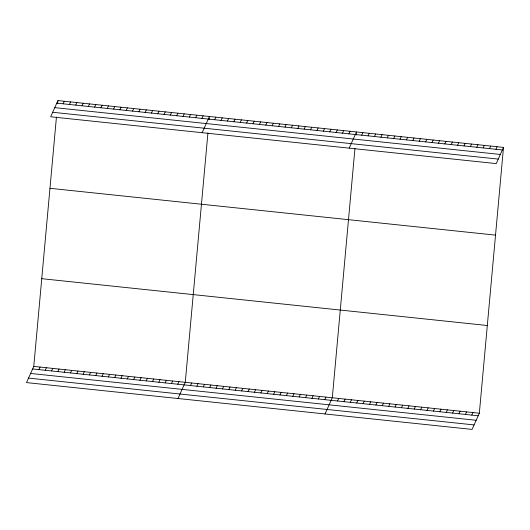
<?xml version="1.0" encoding="UTF-8"?>
<svg xmlns="http://www.w3.org/2000/svg" width="530" height="530" viewBox="0 0 530 530"><rect width="100%" height="100%" fill="white"/><g stroke="black" fill="none" stroke-linecap="round" stroke-linejoin="round"><path stroke-width="0.79" d="M503.5 147.406L496.226 163.598L50.661 116.779L57.936 100.587L503.5 147.406L479.339 413.221L472.064 429.413L26.5 382.594L33.774 366.402L56.445 117.037M57.651 103.721L57.936 100.587M207.932 132.951L185.268 382.322L177.994 398.514M209.145 119.641L209.429 116.507L202.155 132.692M354.967 148.407L332.303 397.772L325.029 413.963M356.18 135.09L356.465 131.957L349.191 148.142M63.103 103.8L64.249 101.25M69.417 104.463L70.563 101.912M75.73 105.132L76.877 102.575M82.037 105.795L83.19 103.244M88.351 106.457L89.497 103.906M94.665 107.12L95.811 104.569M100.978 107.782L102.124 105.231M107.292 108.445L108.438 105.894M113.599 109.107L114.745 106.556M119.912 109.77L121.059 107.219M126.226 110.439L127.372 107.882M132.54 111.101L133.686 108.544M138.847 111.764L139.999 109.213M145.16 112.426L146.306 109.876M151.474 113.089L152.62 110.538M38.942 369.622L40.088 367.071M157.788 113.751L158.934 111.201M45.255 370.284L46.402 367.734M164.095 114.414L165.247 111.863M51.562 370.947L52.709 368.396M170.408 115.076L171.554 112.526M57.876 371.609L59.022 369.059M176.722 115.739L177.868 113.188M64.19 372.272L65.336 369.721M183.035 116.408L184.182 113.851M70.503 372.934L71.649 370.384M189.349 117.07L190.495 114.52M76.81 373.597L77.963 371.046M195.656 117.733L196.802 115.182M83.124 374.266L84.27 371.709M201.97 118.395L203.116 115.845M89.438 374.929L90.584 372.378M95.751 375.591L96.897 373.041M214.677 119.727L215.823 117.176M102.065 376.254L103.211 373.703M221.07 120.403L222.216 117.852M108.372 376.916L109.518 374.365M227.463 121.072L228.609 118.521M114.685 377.579L115.832 375.028M233.856 121.748L235.002 119.19M120.999 378.241L122.145 375.691M240.249 122.417L241.395 119.866M127.313 378.904L128.459 376.353M246.642 123.086L247.788 120.535M133.62 379.566L134.772 377.016M253.035 123.762L254.181 121.211M139.933 380.235L141.079 377.678M259.428 124.431L260.575 121.88M146.247 380.898L147.393 378.347M265.822 125.106L266.968 122.549M152.56 381.56L153.707 379.01M272.208 125.776L273.361 123.225M158.868 382.223L160.02 379.672M278.601 126.445L279.754 123.894M165.181 382.885L166.327 380.335M284.994 127.12L286.14 124.57M171.495 383.548L172.641 380.997M291.387 127.79L292.534 125.239M177.808 384.21L178.954 381.66M297.781 128.465L298.927 125.908M304.174 129.134L305.32 126.584M190.515 385.548L191.661 382.998M310.567 129.804L311.713 127.253M196.902 386.218L198.054 383.667M316.96 130.479L318.106 127.929M203.295 386.893L204.448 384.336M323.353 131.149L324.499 128.598M209.688 387.562L210.841 385.012M329.746 131.824L330.892 129.267M216.081 388.232L217.227 385.681M336.139 132.493L337.285 129.943M222.474 388.907L223.62 386.357M342.532 133.162L343.678 130.612M228.867 389.576L230.013 387.026M348.925 133.838L350.072 131.288M235.26 390.252L236.406 387.695M241.653 390.921L242.8 388.371M361.712 135.183L362.858 132.626M248.047 391.591L249.193 389.04M368.105 135.852L369.251 133.302M254.44 392.266L255.586 389.716M374.498 136.521L375.644 133.971M260.833 392.935L261.979 390.385M380.891 137.197L382.037 134.647M267.226 393.611L268.372 391.054M387.284 137.866L388.43 135.316M273.619 394.28L274.765 391.73M393.677 138.542L394.824 135.985M280.012 394.949L281.158 392.399M400.07 139.211L401.217 136.66M286.405 395.625L287.551 393.075M406.464 139.88L407.61 137.33M292.798 396.294L293.945 393.744M412.857 140.556L414.003 138.005M299.192 396.97L300.338 394.413M419.243 141.225L420.396 138.674M305.585 397.639L306.731 395.089M425.636 141.894L426.789 139.344M311.978 398.308L313.124 395.758M432.029 142.57L433.176 140.019M318.371 398.984L319.517 396.433M438.423 143.239L439.569 140.689M324.764 399.653L325.91 397.102M444.816 143.915L445.962 141.358M451.209 144.584L452.355 142.033M337.55 400.998L338.697 398.447M457.602 145.253L458.748 142.702M343.937 401.667L345.09 399.117M463.995 145.929L465.141 143.378M350.33 402.343L351.483 399.792M470.388 146.598L471.534 144.047M356.723 403.012L357.876 400.461M476.781 147.274L477.927 144.716M363.116 403.681L364.262 401.13M483.175 147.943L484.321 145.392M369.509 404.357L370.656 401.806M489.568 148.612L490.714 146.061M375.902 405.026L377.049 402.475M495.961 149.288L497.107 146.737M382.296 405.702L383.442 403.144M388.689 406.371L389.835 403.82M395.082 407.04L396.228 404.489M401.475 407.716L402.621 405.165M407.868 408.385L409.014 405.834M414.261 409.061L415.407 406.503M420.654 409.73L421.8 407.179M427.048 410.399L428.194 407.848M433.441 411.075L434.587 408.524M439.834 411.744L440.98 409.193M446.227 412.419L447.373 409.862M452.62 413.089L453.766 410.538M459.013 413.758L460.159 411.207M465.406 414.433L466.552 411.883M471.799 415.103L472.945 412.552M56.789 103.138L502.354 149.957M54.769 107.643L500.333 154.455M52.689 112.274L498.246 159.093M49.966 188.309L495.524 235.128M41.751 278.687L487.308 325.506M33.774 366.402L479.339 413.221M32.628 368.959L478.192 415.778M30.608 373.458L476.165 420.277M28.521 378.095L474.085 424.914"/></g></svg>
